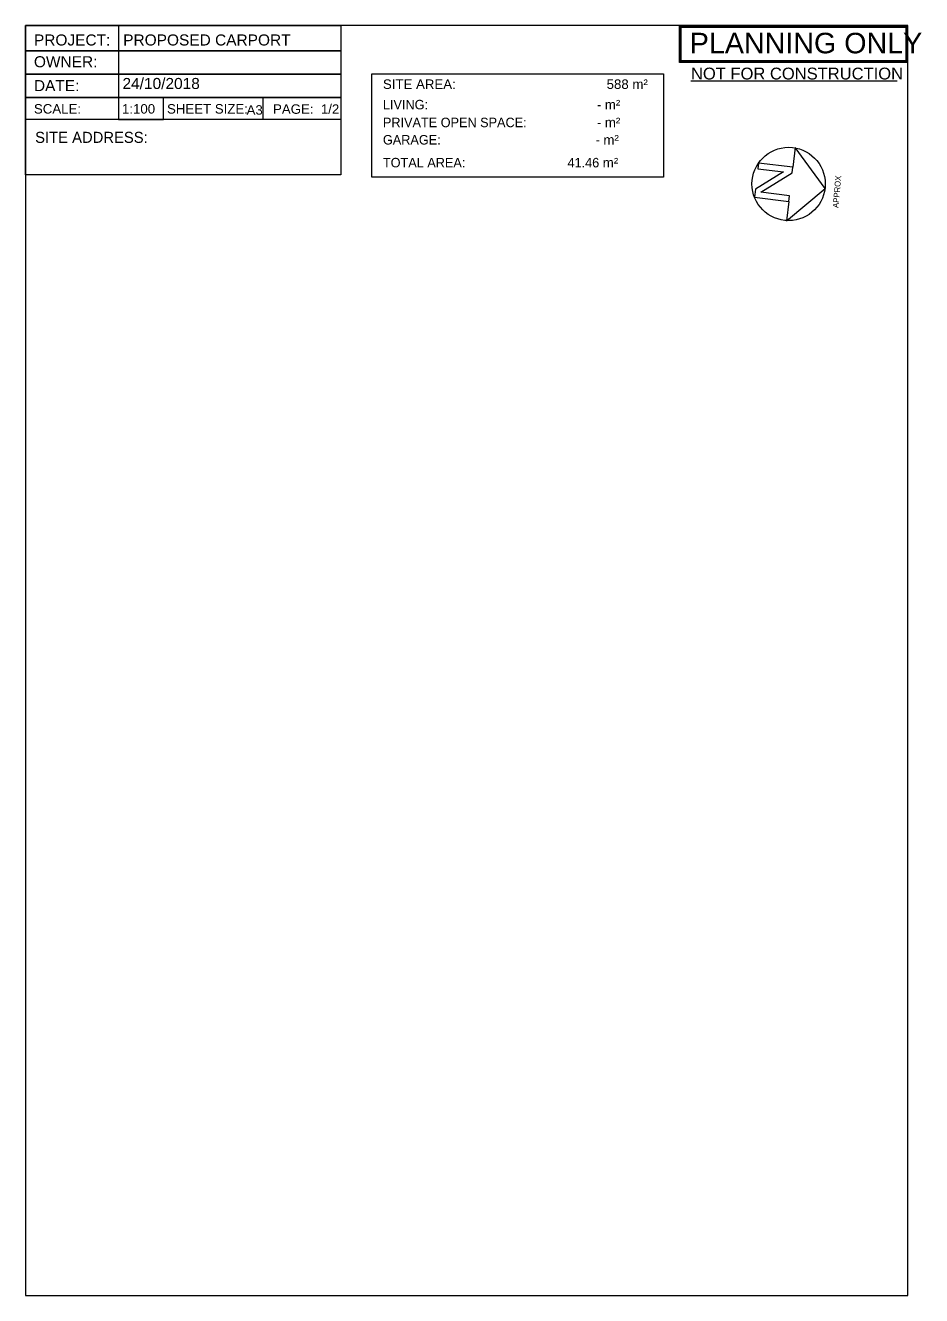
# Model space of a CAD drawing. Header units: millimetres. Extents: x 120 to 8770, y -9 to 2034.
# Drawn here: x 8486.6 to 8770.2, y 1632.5 to 2034.5 of the extents above; entities that cross this region are included whole.
import ezdxf

# ---------------------------------------------------------------- set-up
doc = ezdxf.new("R2010")
doc.units = ezdxf.units.MM
doc.header["$MEASUREMENT"] = 0
doc.layers.add('ELEV', color=8, linetype='Continuous')
doc.layers.add('TBM Block', color=2, linetype='Continuous')
doc.styles.add('STYLE2', font='swissli.ttf')
doc.styles.add('STYLE3', font='sanss___.ttf')

# ---------------------------------------------------------------- blocks, each defined once
blk = doc.blocks.new('NORTH')
at = {"layer": 'TBM Block'}
for p, q in [((0.003, 2.549), (-2.569, 0.149)), ((2.559, 0.149), (0.003, 2.549)), ((-2.569, 0.149), (-1.197, 0.149)), ((-1.197, 0.149), (-1.197, -2.25)), ((-0.797, 0.149), (-1.197, 0.149)), ((0.803, -1.851), (-0.797, 0.149)), ((1.203, 0.149), (0.803, 0.149)), ((0.803, 0.149), (0.803, -1.851)), ((1.203, -2.251), (1.203, 0.149)), ((1.203, 0.149), (2.559, 0.149)), ((-0.797, -2.251), (-0.797, -0.451)), ((-0.797, -0.451), (0.642, -2.25)), ((-1.197, -2.25), (-0.797, -2.251)), ((0.642, -2.25), (1.203, -2.251))]:
    blk.add_line(p, q, dxfattribs=at)
at = {"layer": 'TBM Block', "color": 0}
blk.add_circle((0, 0), 2.549, dxfattribs=at)

msp = doc.modelspace()

# ---------------------------------------------------------------- linework, layer by layer
at = {"color": 3, "ltscale": 10}
msp.add_line((8516.03, 2034.48), (8516.03, 2004.68), dxfattribs=at)
for points in [[(8486.58, 2034.48), (8586.41, 2034.48), (8586.41, 1987.14), (8486.58, 1987.14)], [(8486.58, 2034.48), (8586.41, 2034.48), (8586.41, 2026.44), (8486.58, 2026.44)], [(8486.58, 2026.44), (8586.41, 2026.44), (8586.41, 2019.05), (8486.58, 2019.05)], [(8486.58, 2019.05), (8586.41, 2019.05), (8586.41, 2011.65), (8486.58, 2011.65)], [(8596.26, 2019.11), (8688.47, 2019.11), (8688.47, 1986.45), (8596.26, 1986.45)], [(8486.58, 2011.65), (8586.41, 2011.65), (8586.41, 2004.68), (8486.58, 2004.68)], [(8516.03, 2004.68), (8530.28, 2004.68), (8530.28, 2011.65), (8516.03, 2011.65)], [(8530.28, 2011.65), (8561.75, 2011.65), (8561.75, 2004.68), (8530.28, 2004.68)]]:
    msp.add_lwpolyline(points, close=True, dxfattribs=at)
at = {"layer": 'ELEV', "color": 3, "ltscale": 10}
msp.add_line((8697.2, 2016.91), (8762.4, 2016.91), dxfattribs=at)
at = {"layer": 'ELEV'}
msp.add_lwpolyline([(8486.58, 1632.48), (8765.84, 1632.48), (8765.84, 2034.48), (8486.58, 2034.48)], close=True, dxfattribs=at)
at = {"layer": 'ELEV', "color": 3, "ltscale": 10}
for points in [[(8693.61, 2034.38), (8765.72, 2034.38), (8765.72, 2022.79), (8693.61, 2022.79)], [(8693.71, 2034.28), (8765.62, 2034.28), (8765.62, 2022.89), (8693.71, 2022.89)], [(8693.81, 2034.18), (8765.52, 2034.18), (8765.52, 2022.99), (8693.81, 2022.99)], [(8693.91, 2034.08), (8765.42, 2034.08), (8765.42, 2023.09), (8693.91, 2023.09)], [(8694.01, 2033.98), (8765.32, 2033.98), (8765.32, 2023.19), (8694.01, 2023.19)], [(8694.11, 2033.88), (8765.22, 2033.88), (8765.22, 2023.29), (8694.11, 2023.29)]]:
    msp.add_lwpolyline(points, close=True, dxfattribs=at)

# ---------------------------------------------------------------- block references
at = {"layer": 'ELEV', "lineweight": 5, "xscale": 4.550000000000006, "yscale": 4.550000000000006, "zscale": 4.550000000000006, "rotation": 263.1842173714211}
msp.add_blockref('NORTH', (8728.1, 1984.3), dxfattribs=at)

# ---------------------------------------------------------------- texts
at = {"color": 3, "style": 'STYLE2'}
msp.add_text('PAGE:  1/2', height=3, dxfattribs=at).set_placement((8564.94, 2006.5))
at = {"color": 3, "ltscale": 10, "attachment_point": 1}
for s, width, insert, char_height, style in [('PROJECT:', 159.4838, (8489.28, 2031.62), 3.5, 'STYLE2'), ('PROPOSED CARPORT', 159.4838, (8517.53, 2031.62), 3.5, 'STYLE2'), ('OWNER:', 159.4838, (8489.28, 2024.73), 3.5, 'STYLE2'), ('DATE:', 159.4838, (8489.28, 2017.17), 3.5, 'STYLE2'), ('24/10/2018', 159.4838, (8517.31, 2017.85), 3.5, 'STYLE2'), ('SITE AREA:                                         588 m²', 111.2038, (8599.72, 2017.38), 3, 'STYLE3'), ('SCALE:', 159.4838, (8489.28, 2009.57), 3, 'STYLE2'), ('1:100', 159.4838, (8517.14, 2009.57), 3, 'STYLE2'), ('SHEET SIZE:', 159.4838, (8531.39, 2009.57), 3, 'STYLE2'), ('A3', 159.4838, (8556.57, 2009.22), 3, 'STYLE2')]:
    msp.add_mtext_dynamic_manual_height_columns(s, width=width, gutter_width=12, heights=[0], dxfattribs=dict(at, insert=insert, char_height=char_height, style=style))
for s, width, insert, char_height in [('LIVING:                                                - {\\fSansSerif|b0|i0|c2|p2;m²}', 111.2038, (8599.72, 2010.91), 3), ('PRIVATE OPEN SPACE:                    - {\\fSansSerif|b0|i0|c2|p2;m²}', 111.2038, (8599.72, 2005.27), 3), ('SITE ADDRESS:', 159.4838, (8489.66, 2000.8), 3.5), ('GARAGE:                                            - {\\fSansSerif|b0|i0|c2|p2;m²}', 111.2038, (8599.72, 1999.78), 3), ('TOTAL AREA:                             41.46 {\\fSansSerif|b0|i0|c2|p2;m²}', 111.2038, (8599.72, 1992.55), 3)]:
    msp.add_mtext_dynamic_manual_height_columns(s, width=width, gutter_width=12, heights=[0], dxfattribs=dict(at, insert=insert, char_height=char_height))
at = {"layer": 'ELEV', "lineweight": 5}
msp.add_text('APPROX', height=1.835, rotation=85.081, dxfattribs=at).set_placement((8743.87, 1976.65))
at = {"layer": 'ELEV', "color": 3, "ltscale": 10, "attachment_point": 1}
for s, width, insert, char_height, style in [('PLANNING ONLY', 159.4838, (8696.83, 2032.14), 6.4896, 'STYLE2'), ('NOT FOR CONSTRUCTION', 70.2613, (8697.2, 2021.11), 3.744, 'STYLE3')]:
    msp.add_mtext_dynamic_manual_height_columns(s, width=width, gutter_width=12, heights=[0], dxfattribs=dict(at, insert=insert, char_height=char_height, style=style))

doc.saveas('drawing.dxf')
